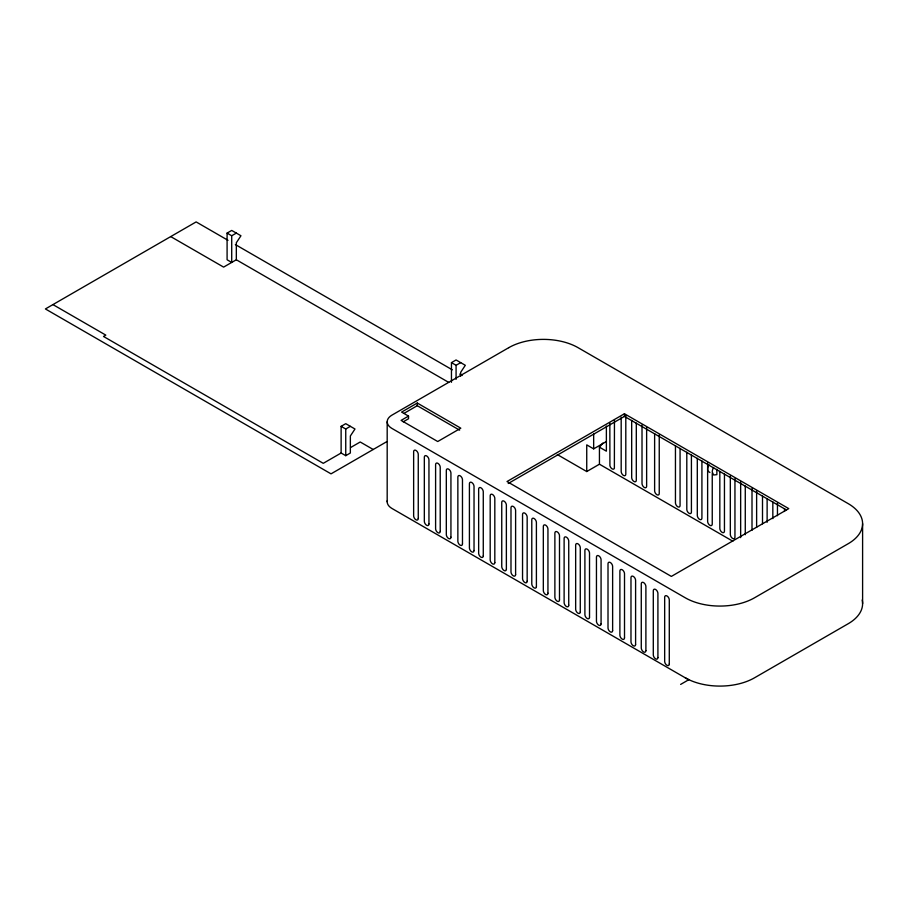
<?xml version="1.0" encoding="UTF-8"?>
<svg xmlns="http://www.w3.org/2000/svg" width="908" height="908" viewBox="0 0 908 908"><rect width="100%" height="100%" fill="white"/><g stroke="black" fill="none" stroke-linecap="round" stroke-linejoin="round"><path stroke-width="1.36" d="M170.727 236.591L223.618 267.111L236.33 259.767L236.33 242.731L240.949 235.762L231.71 230.428L227.091 233.095L227.091 259.767L231.71 262.435L231.71 235.762L236.33 233.095M557.308 454.567L586.738 471.547L586.738 444.875L593.662 448.87L593.662 433.876M586.738 471.547L599.439 464.204L599.439 447.167L602.912 443.013M341.124 453.013L341.124 426.34L345.744 423.673L354.983 429.007L350.363 435.976L350.352 453.013L345.744 455.68L341.124 453.013L323.259 463.33L103.512 336.459L105.816 335.12L52.936 304.589M451.458 382.291L451.458 362.632L456.077 359.965L465.316 365.3L460.696 372.269L460.696 376.207M341.124 426.34L345.744 429.007L350.363 426.34M451.458 362.632L456.077 365.3L460.696 362.632M408.521 416.091L401.098 420.381L437.724 441.526L460.821 428.19L417.271 403.039L401.597 412.096L408.521 416.091L408.521 418.758L403.22 421.823M404.003 413.367L417.271 405.706L459.607 430.154M350.556 447.565L360.215 441.992L373.211 449.494M386.695 441.708L331.023 473.851L45.4 308.947L196.139 221.915L228.01 240.325M624.432 413.742L507.016 481.535L671.352 576.41L788.768 508.628L624.432 413.742L624.432 416.409L786.317 509.876M508.242 483.487L624.432 416.409M593.662 448.87L606.374 441.538M680.637 684.416L688.888 679.649M709.931 472.501L707.979 471.161L707.627 469.322A6.538 3.768 -60 0 1 708.978 464.771M685.245 677.799L690.057 680.24A48.998 28.296 0 0 0 754.537 677.799L848.254 623.694A48.998 28.296 0 0 0 862.18 599.995M599.439 447.167L606.374 451.174L606.374 426.056M227.091 233.095L231.71 235.762M235.365 244.57L452.343 369.828M459.698 374.085L462.149 375.492M599.439 464.204L732.835 541.225M236.33 259.767L448.711 382.393M688.673 679.774L391.972 508.469A16.333 9.432 0 0 1 387.33 500.569M862.6 523.666L862.6 603.684M784.512 508.673L784.512 511.454M777.452 503.202L777.452 515.733M772.833 501.931L772.833 518.627M767.124 498.628L767.124 522.293M762.504 495.961L762.504 523.791M756.625 491.183L756.625 527.355M752.006 488.515L752.006 530.261M745.275 486.018L745.275 534.721M740.656 481.966L740.656 537.627M734.947 478.664L734.947 537.116A3.269 1.884 60 0 1 732.643 538.444A3.269 1.884 60 0 1 730.327 534.449L730.327 475.996M724.448 473.999L724.448 531.055A3.269 1.884 60 0 1 722.144 532.383A3.269 1.884 60 0 1 719.828 528.388L719.828 471.331M716.866 469.322L716.866 474.657L713.597 474.986L712.247 471.99A6.538 3.768 -60 0 1 713.597 467.438M712.247 473.397L712.247 524.007A3.269 1.884 60 0 1 709.931 525.335A3.269 1.884 60 0 1 707.627 521.34L707.627 462.887M701.918 460.98L701.918 518.037A3.269 1.884 60 0 1 699.603 519.376A3.269 1.884 60 0 1 697.299 515.369L697.299 458.313M691.419 454.919L691.419 511.976A3.269 1.884 60 0 1 689.104 513.315A3.269 1.884 60 0 1 686.8 509.309L686.8 452.252M680.069 448.37L680.069 505.427A3.269 1.884 60 0 1 677.765 506.766A3.269 1.884 60 0 1 675.45 502.76L675.45 445.703M659.242 434.955L659.242 493.407A3.269 1.884 60 0 1 656.938 494.735A3.269 1.884 60 0 1 654.623 490.74L654.623 433.684M646.632 427.679L646.632 486.12A3.269 1.884 60 0 1 644.317 487.46A3.269 1.884 60 0 1 642.013 483.453L642.013 425.012M636.304 423.105L636.304 480.162A3.269 1.884 60 0 1 633.988 481.49A3.269 1.884 60 0 1 631.684 477.495L631.684 420.438M625.805 415.648L625.805 474.101A3.269 1.884 60 0 1 623.49 475.429A3.269 1.884 60 0 1 621.185 471.434L621.185 417.158M614.455 420.234L614.375 468.188A3.269 1.884 60 0 1 612.151 468.869A3.269 1.884 60 0 1 609.915 465.611L609.835 423.128M456.077 365.3L456.077 379.34M417.271 403.039L417.271 405.706M387.183 421.777L387.183 501.795M345.744 429.007L345.744 455.68M508.764 347.673L391.972 415.115A16.333 9.432 0 0 0 391.972 428.451L685.245 597.782A48.998 28.296 0 0 0 754.537 597.782L848.254 543.676A48.998 28.296 0 0 0 848.254 503.668L578.067 347.673A48.998 28.296 0 0 0 508.764 347.673M669.287 663.975L669.287 599.961A3.269 1.884 60 0 0 666.971 595.954A3.269 1.884 60 0 0 664.667 597.294L664.667 661.308A3.269 1.884 60 0 0 666.971 665.303A3.269 1.884 60 0 0 669.287 663.975M657.914 657.505L657.914 593.491A3.269 1.884 60 0 0 655.61 589.485A3.269 1.884 60 0 0 653.295 590.824L653.295 654.838A3.269 1.884 60 0 0 655.61 658.833A3.269 1.884 60 0 0 657.914 657.505M645.894 650.593L645.894 586.579A3.269 1.884 60 0 0 643.59 582.584A3.269 1.884 60 0 0 641.275 583.912L641.275 647.926A3.269 1.884 60 0 0 643.59 651.933A3.269 1.884 60 0 0 645.894 650.593M635.6 644.419L635.6 580.405A3.269 1.884 60 0 0 633.285 576.398A3.269 1.884 60 0 0 630.981 577.738L630.981 641.752A3.269 1.884 60 0 0 633.285 645.747A3.269 1.884 60 0 0 635.6 644.419M624.511 637.791L624.511 573.777A3.269 1.884 60 0 0 622.207 569.77A3.269 1.884 60 0 0 619.892 571.109L619.892 635.123A3.269 1.884 60 0 0 622.207 639.119A3.269 1.884 60 0 0 624.511 637.791M612.628 630.527L612.628 566.513A3.269 1.884 60 0 0 610.312 562.506A3.269 1.884 60 0 0 608.008 563.845L608.008 627.859A3.269 1.884 60 0 0 610.312 631.855A3.269 1.884 60 0 0 612.628 630.527M601.073 623.853L601.073 559.839A3.269 1.884 60 0 0 598.769 555.844A3.269 1.884 60 0 0 596.454 557.171L596.454 621.185A3.269 1.884 60 0 0 598.769 625.192A3.269 1.884 60 0 0 601.073 623.853M589.519 617.19L589.519 553.176A3.269 1.884 60 0 0 587.215 549.17A3.269 1.884 60 0 0 584.9 550.509L584.9 614.523A3.269 1.884 60 0 0 587.215 618.518A3.269 1.884 60 0 0 589.519 617.19M580.28 611.856L580.28 547.842A3.269 1.884 60 0 0 577.976 543.835A3.269 1.884 60 0 0 575.661 545.175L575.661 609.189A3.269 1.884 60 0 0 577.976 613.184A3.269 1.884 60 0 0 580.28 611.856M568.737 605.182L568.737 541.168A3.269 1.884 60 0 0 566.422 537.173A3.269 1.884 60 0 0 564.118 538.501L564.118 602.515A3.269 1.884 60 0 0 566.422 606.521A3.269 1.884 60 0 0 568.737 605.182M559.498 599.847L559.498 535.834A3.269 1.884 60 0 0 557.183 531.838A3.269 1.884 60 0 0 554.879 533.166L554.879 597.18A3.269 1.884 60 0 0 557.183 601.187A3.269 1.884 60 0 0 559.498 599.847M547.944 593.185L547.944 529.171A3.269 1.884 60 0 0 545.64 525.164A3.269 1.884 60 0 0 543.324 526.504L543.324 590.518A3.269 1.884 60 0 0 545.64 594.513A3.269 1.884 60 0 0 547.944 593.185M536.401 586.511L536.401 522.497A3.269 1.884 60 0 0 534.086 518.502A3.269 1.884 60 0 0 531.782 519.83L531.782 583.844A3.269 1.884 60 0 0 534.086 587.851A3.269 1.884 60 0 0 536.401 586.511M527.162 581.177L527.162 517.163A3.269 1.884 60 0 0 524.847 513.168A3.269 1.884 60 0 0 522.543 514.495L522.543 578.51A3.269 1.884 60 0 0 524.847 582.516A3.269 1.884 60 0 0 527.162 581.177M515.608 574.514L515.608 510.5A3.269 1.884 60 0 0 513.304 506.494A3.269 1.884 60 0 0 510.988 507.833L510.988 571.847A3.269 1.884 60 0 0 513.304 575.842A3.269 1.884 60 0 0 515.608 574.514M506.369 569.18L506.369 505.166A3.269 1.884 60 0 0 504.054 501.159A3.269 1.884 60 0 0 501.749 502.499L501.749 566.513A3.269 1.884 60 0 0 504.054 570.508A3.269 1.884 60 0 0 506.369 569.18M494.815 562.506L494.815 498.492A3.269 1.884 60 0 0 492.511 494.497A3.269 1.884 60 0 0 490.195 495.825L490.195 559.839A3.269 1.884 60 0 0 492.511 563.845A3.269 1.884 60 0 0 494.815 562.506M483.272 555.844L483.272 491.83A3.269 1.884 60 0 0 480.956 487.823A3.269 1.884 60 0 0 478.652 489.162L478.652 553.176A3.269 1.884 60 0 0 480.956 557.171A3.269 1.884 60 0 0 483.272 555.844M474.033 550.509L474.033 486.495A3.269 1.884 60 0 0 471.717 482.489A3.269 1.884 60 0 0 469.413 483.828L469.413 547.842A3.269 1.884 60 0 0 471.717 551.837A3.269 1.884 60 0 0 474.033 550.509M462.478 543.835L462.478 479.821A3.269 1.884 60 0 0 460.174 475.826A3.269 1.884 60 0 0 457.859 477.154L457.859 541.168A3.269 1.884 60 0 0 460.174 545.175A3.269 1.884 60 0 0 462.478 543.835M450.935 537.173L450.935 473.159A3.269 1.884 60 0 0 448.62 469.152A3.269 1.884 60 0 0 446.316 470.492L446.316 534.506A3.269 1.884 60 0 0 448.62 538.501A3.269 1.884 60 0 0 450.935 537.173M440.221 531.35L440.221 467.336A3.269 1.884 60 0 0 437.917 463.341A3.269 1.884 60 0 0 435.602 464.669L435.602 528.683A3.269 1.884 60 0 0 437.917 532.69A3.269 1.884 60 0 0 440.221 531.35M428.951 523.927L428.951 459.913A3.269 1.884 60 0 0 426.635 455.918A3.269 1.884 60 0 0 424.331 457.246L424.331 521.26A3.269 1.884 60 0 0 426.635 525.267A3.269 1.884 60 0 0 428.951 523.927M418.259 518.434L418.259 454.42A3.269 1.884 60 0 0 415.943 450.425A3.269 1.884 60 0 0 413.639 451.753L413.639 515.767A3.269 1.884 60 0 0 415.943 519.773A3.269 1.884 60 0 0 418.259 518.434"/></g></svg>
